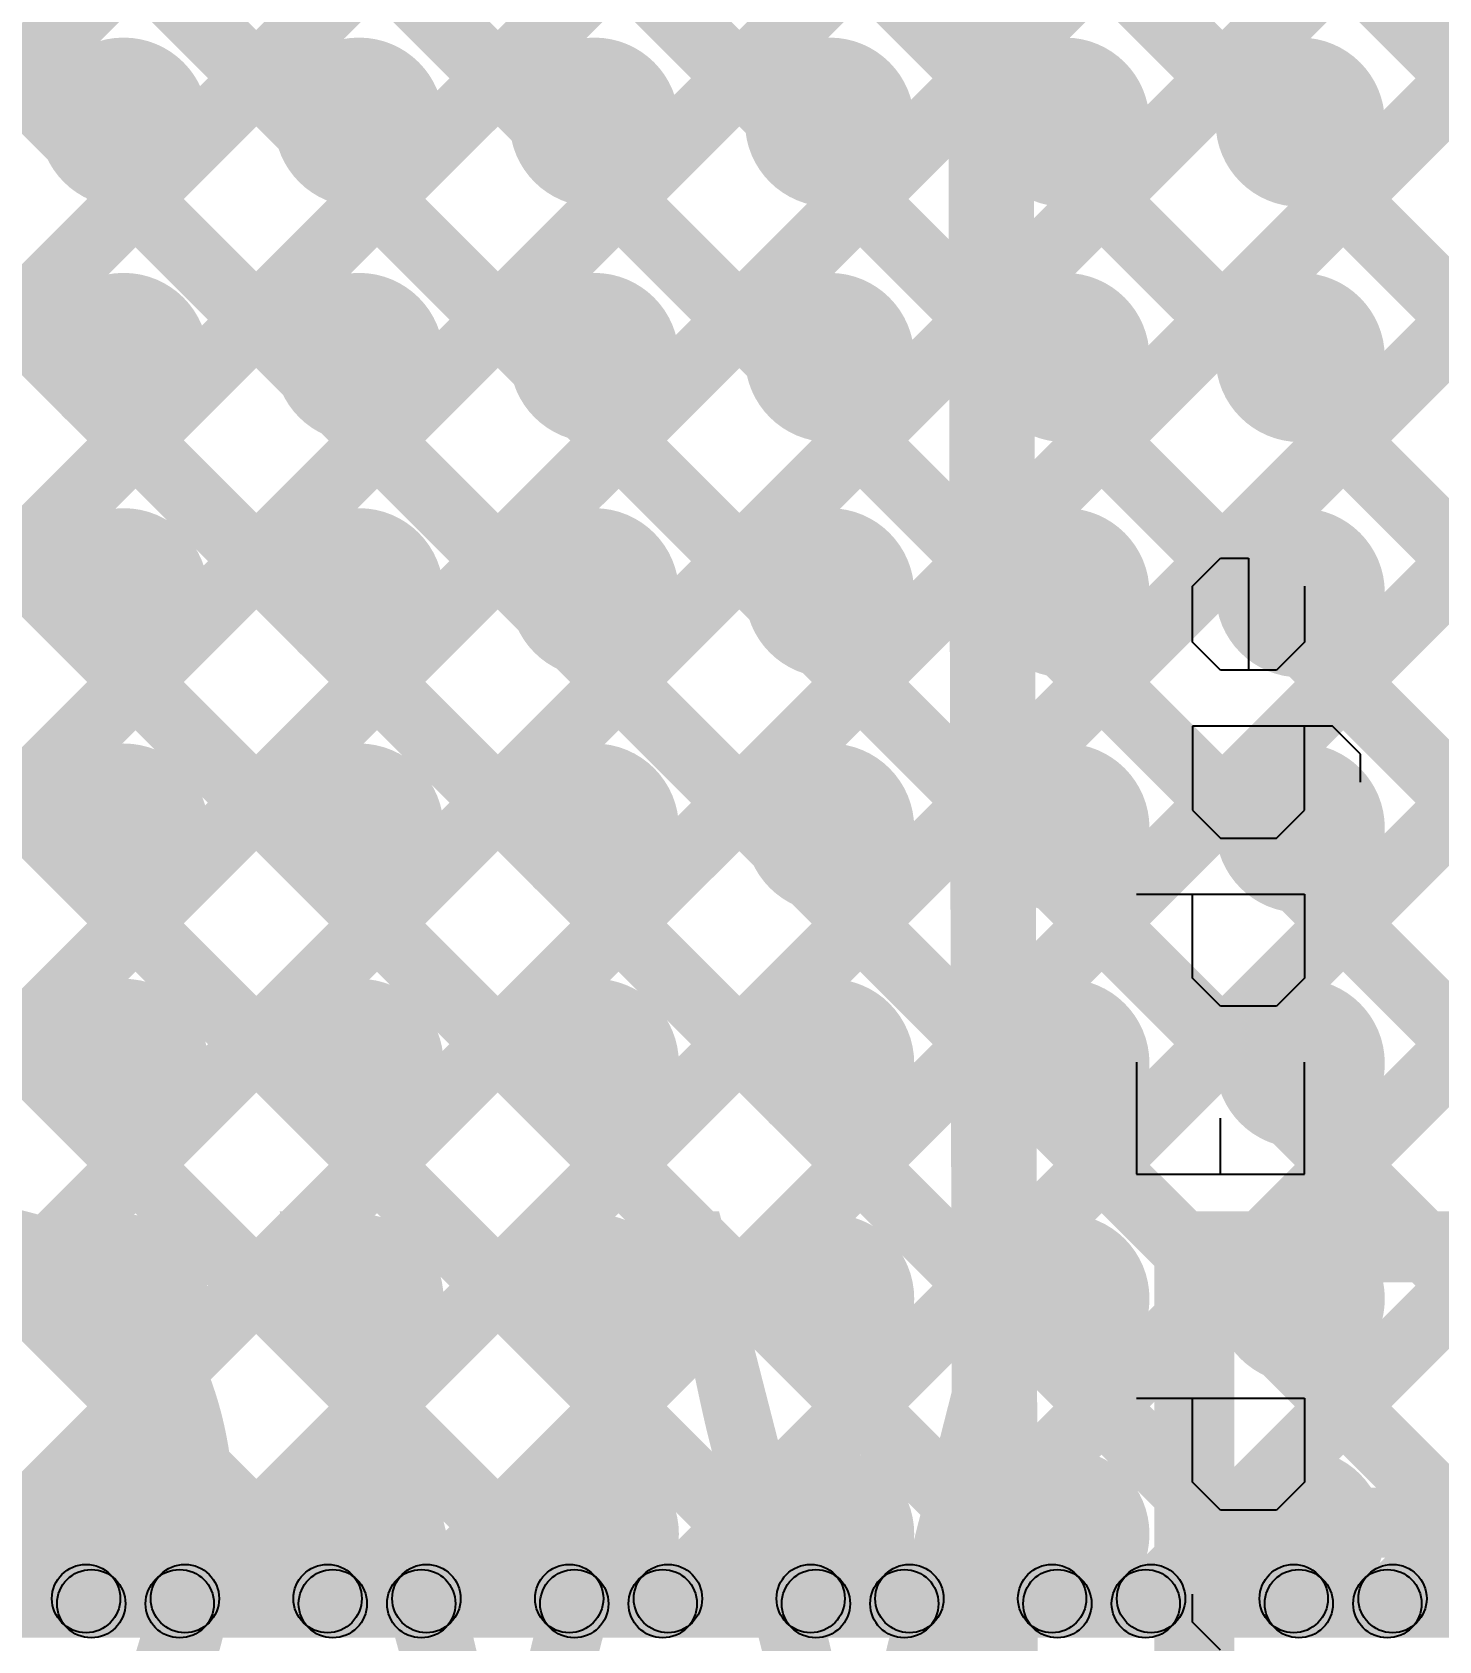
# Model space of a CAD drawing. Header units: millimetres. Extents: x -0.28 to 3.03, y -0.05 to 3.12.
# Drawn here: x 1.085 to 1.2497, y 0.0459 to 0.2344 of the extents above; entities that cross this region are included whole.
import ezdxf

# ---------------------------------------------------------------- set-up
doc = ezdxf.new("R2010")
doc.units = ezdxf.units.MM
doc.header["$MEASUREMENT"] = 0
for name, color, linetype in [('BottomLayer', 5, 'Continuous'), ('BottomSolder', 6, 'Continuous'), ('TopLayer', 1, 'Continuous'), ('TopOverlay', 2, 'Continuous'), ('TopSolder', 216, 'Continuous'), ('ViaHoleLayer', 16, 'Continuous')]:
    doc.layers.add(name, color=color, linetype=linetype)

# ---------------------------------------------------------------- blocks, each defined once
blk = doc.blocks.new('DC_005_5A_2_0_6')
at = {"layer": 'TopOverlay'}
blk.add_hatch(color=2, dxfattribs=at).paths.add_polyline_path([(0.26739, 0.1875), (0.26742, 0.1775), (-0.3123, 0.176), (-0.31233, 0.186)])
for p, q in [((-0.19417, 0.16468), (-0.19417, 0.145)), ((-0.15481, 0.16468), (-0.16793, 0.16468)), ((-0.16793, 0.16468), (-0.16793, 0.145)), ((-0.13513, 0.16468), (-0.13513, 0.145)), ((-0.22368, 0.15484), (-0.2204, 0.15812)), ((-0.2204, 0.15812), (-0.21712, 0.15812)), ((-0.20729, 0.15484), (-0.20401, 0.15812)), ((-0.20401, 0.15812), (-0.19417, 0.15812)), ((-0.14825, 0.15484), (-0.14497, 0.15812)), ((-0.14497, 0.15812), (-0.13513, 0.15812)), ((-0.12529, 0.15812), (-0.12857, 0.15484)), ((-0.11545, 0.15812), (-0.12529, 0.15812)), ((-0.11545, 0.14172), (-0.11545, 0.15812)), ((-0.10889, 0.15484), (-0.10561, 0.15812)), ((-0.10561, 0.15812), (-0.09905, 0.15812)), ((-0.09905, 0.15812), (-0.09577, 0.15484)), ((-0.20729, 0.14828), (-0.20729, 0.15484)), ((-0.16793, 0.15484), (-0.16137, 0.15484)), ((-0.14825, 0.14828), (-0.14825, 0.15484)), ((-0.12857, 0.15484), (-0.12857, 0.14828)), ((-0.10889, 0.14828), (-0.10889, 0.15484)), ((-0.09577, 0.15484), (-0.09577, 0.15156)), ((-0.09577, 0.15156), (-0.10889, 0.15156)), ((-0.20401, 0.145), (-0.20729, 0.14828)), ((-0.14497, 0.145), (-0.14825, 0.14828)), ((-0.12857, 0.14828), (-0.12529, 0.145)), ((-0.10561, 0.145), (-0.10889, 0.14828)), ((-0.19417, 0.145), (-0.20401, 0.145)), ((-0.16793, 0.145), (-0.15481, 0.145)), ((-0.13513, 0.145), (-0.14497, 0.145)), ((-0.12529, 0.145), (-0.11545, 0.145)), ((-0.09905, 0.145), (-0.10561, 0.145)), ((-0.11873, 0.13844), (-0.11545, 0.14172)), ((-0.12201, 0.13844), (-0.11873, 0.13844))]:
    blk.add_line(p, q, dxfattribs=at)

msp = doc.modelspace()

# ---------------------------------------------------------------- hatches: boundary and pattern name
at = {"layer": 'BottomLayer'}
for points in [[(1.16229, 0.04808), (1.15663, 0.05373), (1.97117, 0.86828), (1.97683, 0.86262)], [(1.134, 0.04808), (1.12835, 0.05373), (1.92202, 0.84741), (1.92768, 0.84175)], [(1.10572, 0.04808), (1.10006, 0.05373), (1.78682, 0.74049), (1.79248, 0.73483)], [(1.19057, 0.04808), (1.18491, 0.05373), (1.85326, 0.72208), (1.85892, 0.71642)], [(1.21885, 0.04808), (1.2132, 0.05373), (1.85326, 0.69379), (1.85892, 0.68814)], [(1.24714, 0.04808), (1.24148, 0.05373), (1.85326, 0.66551), (1.85892, 0.65985)], [(0.56789, 0.56867), (0.57355, 0.57433), (1.09415, 0.05373), (1.08849, 0.04808)], [(0.59618, 0.56867), (0.60184, 0.57433), (1.12243, 0.05373), (1.11677, 0.04808)], [(0.62446, 0.56867), (0.63012, 0.57433), (1.15071, 0.05373), (1.14506, 0.04808)], [(0.65275, 0.56867), (0.6584, 0.57433), (1.179, 0.05373), (1.17334, 0.04808)], [(0.68103, 0.56867), (0.68669, 0.57433), (1.20728, 0.05373), (1.20163, 0.04808)], [(0.70932, 0.56867), (0.71497, 0.57433), (1.23557, 0.05373), (1.22991, 0.04808)], [(0.96067, 0.45874), (0.96632, 0.4644), (1.37699, 0.05373), (1.37133, 0.04808)], [(0.90773, 0.04808), (0.90207, 0.05373), (1.30917, 0.46083), (1.31482, 0.45517)], [(0.93601, 0.04808), (0.93036, 0.05373), (1.33745, 0.46083), (1.34311, 0.45517)], [(0.9643, 0.04808), (0.95864, 0.05373), (1.36573, 0.46083), (1.37139, 0.45517)], [(0.99258, 0.04808), (0.98692, 0.05373), (1.39402, 0.46083), (1.39968, 0.45517)], [(1.02086, 0.04808), (1.01521, 0.05373), (1.4223, 0.46083), (1.42796, 0.45517)], [(1.04915, 0.04808), (1.04349, 0.05373), (1.45059, 0.46083), (1.45624, 0.45517)], [(1.07743, 0.04808), (1.07178, 0.05373), (1.47887, 0.46083), (1.48453, 0.45517)], [(1.04139, 0.43458), (1.04705, 0.44024), (1.43356, 0.05373), (1.4279, 0.04808)], [(0.96067, 0.43046), (0.96632, 0.43611), (1.3487, 0.05373), (1.34305, 0.04808)], [(1.01998, 0.42771), (1.02564, 0.43337), (1.40527, 0.05373), (1.39962, 0.04808)], [(0.8786, 0.42768), (0.88425, 0.43333), (1.26385, 0.05373), (1.2582, 0.04808)], [(0.90688, 0.42768), (0.91254, 0.43333), (1.29214, 0.05373), (1.28648, 0.04808)], [(0.93516, 0.42768), (0.94082, 0.43333), (1.32042, 0.05373), (1.31476, 0.04808)], [(0.76422, 0.0469), (0.76422, 0.0549), (2.51043, 0.0549), (2.51043, 0.0469)]]:
    msp.add_hatch(color=5, dxfattribs=at).paths.add_polyline_path(points)
h = msp.add_hatch(color=5, dxfattribs=at)
edge = h.paths.add_edge_path()
edge.add_arc((1.09571, 0.22382), 0.00886, 0, 360)
h = msp.add_hatch(color=5, dxfattribs=at)
edge = h.paths.add_edge_path()
edge.add_arc((1.12327, 0.22382), 0.00886, 0, 360)
h = msp.add_hatch(color=5, dxfattribs=at)
edge = h.paths.add_edge_path()
edge.add_arc((1.15083, 0.22382), 0.00886, 0, 360)
h = msp.add_hatch(color=5, dxfattribs=at)
edge = h.paths.add_edge_path()
edge.add_arc((1.17839, 0.22382), 0.00886, 0, 360)
h = msp.add_hatch(color=5, dxfattribs=at)
edge = h.paths.add_edge_path()
edge.add_arc((1.20594, 0.22382), 0.00886, 0, 360)
h = msp.add_hatch(color=5, dxfattribs=at)
edge = h.paths.add_edge_path()
edge.add_arc((1.2335, 0.22382), 0.00886, 0, 360)
h = msp.add_hatch(color=5, dxfattribs=at)
edge = h.paths.add_edge_path()
edge.add_arc((1.09571, 0.19626), 0.00886, 0, 360)
h = msp.add_hatch(color=5, dxfattribs=at)
edge = h.paths.add_edge_path()
edge.add_arc((1.12327, 0.19626), 0.00886, 0, 360)
h = msp.add_hatch(color=5, dxfattribs=at)
edge = h.paths.add_edge_path()
edge.add_arc((1.15083, 0.19626), 0.00886, 0, 360)
h = msp.add_hatch(color=5, dxfattribs=at)
edge = h.paths.add_edge_path()
edge.add_arc((1.17839, 0.19626), 0.00886, 0, 360)
h = msp.add_hatch(color=5, dxfattribs=at)
edge = h.paths.add_edge_path()
edge.add_arc((1.20594, 0.19626), 0.00886, 0, 360)
h = msp.add_hatch(color=5, dxfattribs=at)
edge = h.paths.add_edge_path()
edge.add_arc((1.2335, 0.19626), 0.00886, 0, 360)
h = msp.add_hatch(color=5, dxfattribs=at)
edge = h.paths.add_edge_path()
edge.add_arc((1.09571, 0.1687), 0.00886, 0, 360)
h = msp.add_hatch(color=5, dxfattribs=at)
edge = h.paths.add_edge_path()
edge.add_arc((1.12327, 0.1687), 0.00886, 0, 360)
h = msp.add_hatch(color=5, dxfattribs=at)
edge = h.paths.add_edge_path()
edge.add_arc((1.15083, 0.1687), 0.00886, 0, 360)
h = msp.add_hatch(color=5, dxfattribs=at)
edge = h.paths.add_edge_path()
edge.add_arc((1.17839, 0.1687), 0.00886, 0, 360)
h = msp.add_hatch(color=5, dxfattribs=at)
edge = h.paths.add_edge_path()
edge.add_arc((1.20594, 0.1687), 0.00886, 0, 360)
h = msp.add_hatch(color=5, dxfattribs=at)
edge = h.paths.add_edge_path()
edge.add_arc((1.2335, 0.1687), 0.00886, 0, 360)
h = msp.add_hatch(color=5, dxfattribs=at)
edge = h.paths.add_edge_path()
edge.add_arc((1.09571, 0.14114), 0.00886, 0, 360)
h = msp.add_hatch(color=5, dxfattribs=at)
edge = h.paths.add_edge_path()
edge.add_arc((1.12327, 0.14114), 0.00886, 0, 360)
h = msp.add_hatch(color=5, dxfattribs=at)
edge = h.paths.add_edge_path()
edge.add_arc((1.15083, 0.14114), 0.00886, 0, 360)
h = msp.add_hatch(color=5, dxfattribs=at)
edge = h.paths.add_edge_path()
edge.add_arc((1.17839, 0.14114), 0.00886, 0, 360)
h = msp.add_hatch(color=5, dxfattribs=at)
edge = h.paths.add_edge_path()
edge.add_arc((1.20594, 0.14114), 0.00886, 0, 360)
h = msp.add_hatch(color=5, dxfattribs=at)
edge = h.paths.add_edge_path()
edge.add_arc((1.2335, 0.14114), 0.00886, 0, 360)
h = msp.add_hatch(color=5, dxfattribs=at)
edge = h.paths.add_edge_path()
edge.add_arc((1.09571, 0.11358), 0.00886, 0, 360)
h = msp.add_hatch(color=5, dxfattribs=at)
edge = h.paths.add_edge_path()
edge.add_arc((1.12327, 0.11358), 0.00886, 0, 360)
h = msp.add_hatch(color=5, dxfattribs=at)
edge = h.paths.add_edge_path()
edge.add_arc((1.15083, 0.11358), 0.00886, 0, 360)
h = msp.add_hatch(color=5, dxfattribs=at)
edge = h.paths.add_edge_path()
edge.add_arc((1.17839, 0.11358), 0.00886, 0, 360)
h = msp.add_hatch(color=5, dxfattribs=at)
edge = h.paths.add_edge_path()
edge.add_arc((1.20594, 0.11358), 0.00886, 0, 360)
h = msp.add_hatch(color=5, dxfattribs=at)
edge = h.paths.add_edge_path()
edge.add_arc((1.2335, 0.11358), 0.00886, 0, 360)
h = msp.add_hatch(color=5, dxfattribs=at)
edge = h.paths.add_edge_path()
edge.add_arc((1.09571, 0.08602), 0.00886, 0, 360)
h = msp.add_hatch(color=5, dxfattribs=at)
edge = h.paths.add_edge_path()
edge.add_arc((1.12327, 0.08602), 0.00886, 0, 360)
h = msp.add_hatch(color=5, dxfattribs=at)
edge = h.paths.add_edge_path()
edge.add_arc((1.15083, 0.08602), 0.00886, 0, 360)
h = msp.add_hatch(color=5, dxfattribs=at)
edge = h.paths.add_edge_path()
edge.add_arc((1.17839, 0.08602), 0.00886, 0, 360)
h = msp.add_hatch(color=5, dxfattribs=at)
edge = h.paths.add_edge_path()
edge.add_arc((1.20594, 0.08602), 0.00886, 0, 360)
h = msp.add_hatch(color=5, dxfattribs=at)
edge = h.paths.add_edge_path()
edge.add_arc((1.2335, 0.08602), 0.00886, 0, 360)
h = msp.add_hatch(color=5, dxfattribs=at)
edge = h.paths.add_edge_path()
edge.add_arc((1.09571, 0.05846), 0.00886, 0, 360)
h = msp.add_hatch(color=5, dxfattribs=at)
edge = h.paths.add_edge_path()
edge.add_arc((1.12327, 0.05846), 0.00886, 0, 360)
h = msp.add_hatch(color=5, dxfattribs=at)
edge = h.paths.add_edge_path()
edge.add_arc((1.15083, 0.05846), 0.00886, 0, 360)
h = msp.add_hatch(color=5, dxfattribs=at)
edge = h.paths.add_edge_path()
edge.add_arc((1.17839, 0.05846), 0.00886, 0, 360)
h = msp.add_hatch(color=5, dxfattribs=at)
edge = h.paths.add_edge_path()
edge.add_arc((1.20594, 0.05846), 0.00886, 0, 360)
h = msp.add_hatch(color=5, dxfattribs=at)
edge = h.paths.add_edge_path()
edge.add_arc((1.2335, 0.05846), 0.00886, 0, 360)
h = msp.add_hatch(color=5, dxfattribs=at)
edge = h.paths.add_edge_path()
edge.add_arc((1.09132, 0.0509), 0.004, 0, 360)
h = msp.add_hatch(color=5, dxfattribs=at)
edge = h.paths.add_edge_path()
edge.add_arc((1.10289, 0.0509), 0.004, 0, 360)
h = msp.add_hatch(color=5, dxfattribs=at)
edge = h.paths.add_edge_path()
edge.add_arc((1.1196, 0.0509), 0.004, 0, 360)
h = msp.add_hatch(color=5, dxfattribs=at)
edge = h.paths.add_edge_path()
edge.add_arc((1.13117, 0.0509), 0.004, 0, 360)
h = msp.add_hatch(color=5, dxfattribs=at)
edge = h.paths.add_edge_path()
edge.add_arc((1.14789, 0.0509), 0.004, 0, 360)
h = msp.add_hatch(color=5, dxfattribs=at)
edge = h.paths.add_edge_path()
edge.add_arc((1.15946, 0.0509), 0.004, 0, 360)
h = msp.add_hatch(color=5, dxfattribs=at)
edge = h.paths.add_edge_path()
edge.add_arc((1.17617, 0.0509), 0.004, 0, 360)
h = msp.add_hatch(color=5, dxfattribs=at)
edge = h.paths.add_edge_path()
edge.add_arc((1.18774, 0.0509), 0.004, 0, 360)
h = msp.add_hatch(color=5, dxfattribs=at)
edge = h.paths.add_edge_path()
edge.add_arc((1.20445, 0.0509), 0.004, 0, 360)
h = msp.add_hatch(color=5, dxfattribs=at)
edge = h.paths.add_edge_path()
edge.add_arc((1.21603, 0.0509), 0.004, 0, 360)
h = msp.add_hatch(color=5, dxfattribs=at)
edge = h.paths.add_edge_path()
edge.add_arc((1.23274, 0.0509), 0.004, 0, 360)
h = msp.add_hatch(color=5, dxfattribs=at)
edge = h.paths.add_edge_path()
edge.add_arc((1.24431, 0.0509), 0.004, 0, 360)
at = {"layer": 'BottomSolder'}
h = msp.add_hatch(color=6, dxfattribs=at)
edge = h.paths.add_edge_path()
edge.add_arc((1.09571, 0.22382), 0.00991, 0, 360)
h = msp.add_hatch(color=6, dxfattribs=at)
edge = h.paths.add_edge_path()
edge.add_arc((1.12327, 0.22382), 0.00991, 0, 360)
h = msp.add_hatch(color=6, dxfattribs=at)
edge = h.paths.add_edge_path()
edge.add_arc((1.15083, 0.22382), 0.00991, 0, 360)
h = msp.add_hatch(color=6, dxfattribs=at)
edge = h.paths.add_edge_path()
edge.add_arc((1.17839, 0.22382), 0.00991, 0, 360)
h = msp.add_hatch(color=6, dxfattribs=at)
edge = h.paths.add_edge_path()
edge.add_arc((1.20594, 0.22382), 0.00991, 0, 360)
h = msp.add_hatch(color=6, dxfattribs=at)
edge = h.paths.add_edge_path()
edge.add_arc((1.2335, 0.22382), 0.00991, 0, 360)
h = msp.add_hatch(color=6, dxfattribs=at)
edge = h.paths.add_edge_path()
edge.add_arc((1.09571, 0.19626), 0.00991, 0, 360)
h = msp.add_hatch(color=6, dxfattribs=at)
edge = h.paths.add_edge_path()
edge.add_arc((1.12327, 0.19626), 0.00991, 0, 360)
h = msp.add_hatch(color=6, dxfattribs=at)
edge = h.paths.add_edge_path()
edge.add_arc((1.15083, 0.19626), 0.00991, 0, 360)
h = msp.add_hatch(color=6, dxfattribs=at)
edge = h.paths.add_edge_path()
edge.add_arc((1.17839, 0.19626), 0.00991, 0, 360)
h = msp.add_hatch(color=6, dxfattribs=at)
edge = h.paths.add_edge_path()
edge.add_arc((1.20594, 0.19626), 0.00991, 0, 360)
h = msp.add_hatch(color=6, dxfattribs=at)
edge = h.paths.add_edge_path()
edge.add_arc((1.2335, 0.19626), 0.00991, 0, 360)
h = msp.add_hatch(color=6, dxfattribs=at)
edge = h.paths.add_edge_path()
edge.add_arc((1.09571, 0.1687), 0.00991, 0, 360)
h = msp.add_hatch(color=6, dxfattribs=at)
edge = h.paths.add_edge_path()
edge.add_arc((1.12327, 0.1687), 0.00991, 0, 360)
h = msp.add_hatch(color=6, dxfattribs=at)
edge = h.paths.add_edge_path()
edge.add_arc((1.15083, 0.1687), 0.00991, 0, 360)
h = msp.add_hatch(color=6, dxfattribs=at)
edge = h.paths.add_edge_path()
edge.add_arc((1.17839, 0.1687), 0.00991, 0, 360)
h = msp.add_hatch(color=6, dxfattribs=at)
edge = h.paths.add_edge_path()
edge.add_arc((1.20594, 0.1687), 0.00991, 0, 360)
h = msp.add_hatch(color=6, dxfattribs=at)
edge = h.paths.add_edge_path()
edge.add_arc((1.2335, 0.1687), 0.00991, 0, 360)
h = msp.add_hatch(color=6, dxfattribs=at)
edge = h.paths.add_edge_path()
edge.add_arc((1.09571, 0.14114), 0.00991, 0, 360)
h = msp.add_hatch(color=6, dxfattribs=at)
edge = h.paths.add_edge_path()
edge.add_arc((1.12327, 0.14114), 0.00991, 0, 360)
h = msp.add_hatch(color=6, dxfattribs=at)
edge = h.paths.add_edge_path()
edge.add_arc((1.15083, 0.14114), 0.00991, 0, 360)
h = msp.add_hatch(color=6, dxfattribs=at)
edge = h.paths.add_edge_path()
edge.add_arc((1.17839, 0.14114), 0.00991, 0, 360)
h = msp.add_hatch(color=6, dxfattribs=at)
edge = h.paths.add_edge_path()
edge.add_arc((1.20594, 0.14114), 0.00991, 0, 360)
h = msp.add_hatch(color=6, dxfattribs=at)
edge = h.paths.add_edge_path()
edge.add_arc((1.2335, 0.14114), 0.00991, 0, 360)
h = msp.add_hatch(color=6, dxfattribs=at)
edge = h.paths.add_edge_path()
edge.add_arc((1.09571, 0.11358), 0.00991, 0, 360)
h = msp.add_hatch(color=6, dxfattribs=at)
edge = h.paths.add_edge_path()
edge.add_arc((1.12327, 0.11358), 0.00991, 0, 360)
h = msp.add_hatch(color=6, dxfattribs=at)
edge = h.paths.add_edge_path()
edge.add_arc((1.15083, 0.11358), 0.00991, 0, 360)
h = msp.add_hatch(color=6, dxfattribs=at)
edge = h.paths.add_edge_path()
edge.add_arc((1.17839, 0.11358), 0.00991, 0, 360)
h = msp.add_hatch(color=6, dxfattribs=at)
edge = h.paths.add_edge_path()
edge.add_arc((1.20594, 0.11358), 0.00991, 0, 360)
h = msp.add_hatch(color=6, dxfattribs=at)
edge = h.paths.add_edge_path()
edge.add_arc((1.2335, 0.11358), 0.00991, 0, 360)
h = msp.add_hatch(color=6, dxfattribs=at)
edge = h.paths.add_edge_path()
edge.add_arc((1.09571, 0.08602), 0.00991, 0, 360)
h = msp.add_hatch(color=6, dxfattribs=at)
edge = h.paths.add_edge_path()
edge.add_arc((1.12327, 0.08602), 0.00991, 0, 360)
h = msp.add_hatch(color=6, dxfattribs=at)
edge = h.paths.add_edge_path()
edge.add_arc((1.15083, 0.08602), 0.00991, 0, 360)
h = msp.add_hatch(color=6, dxfattribs=at)
edge = h.paths.add_edge_path()
edge.add_arc((1.17839, 0.08602), 0.00991, 0, 360)
h = msp.add_hatch(color=6, dxfattribs=at)
edge = h.paths.add_edge_path()
edge.add_arc((1.20594, 0.08602), 0.00991, 0, 360)
h = msp.add_hatch(color=6, dxfattribs=at)
edge = h.paths.add_edge_path()
edge.add_arc((1.2335, 0.08602), 0.00991, 0, 360)
h = msp.add_hatch(color=6, dxfattribs=at)
edge = h.paths.add_edge_path()
edge.add_arc((1.09571, 0.05846), 0.00991, 0, 360)
h = msp.add_hatch(color=6, dxfattribs=at)
edge = h.paths.add_edge_path()
edge.add_arc((1.12327, 0.05846), 0.00991, 0, 360)
h = msp.add_hatch(color=6, dxfattribs=at)
edge = h.paths.add_edge_path()
edge.add_arc((1.15083, 0.05846), 0.00991, 0, 360)
h = msp.add_hatch(color=6, dxfattribs=at)
edge = h.paths.add_edge_path()
edge.add_arc((1.17839, 0.05846), 0.00991, 0, 360)
h = msp.add_hatch(color=6, dxfattribs=at)
edge = h.paths.add_edge_path()
edge.add_arc((1.20594, 0.05846), 0.00991, 0, 360)
h = msp.add_hatch(color=6, dxfattribs=at)
edge = h.paths.add_edge_path()
edge.add_arc((1.2335, 0.05846), 0.00991, 0, 360)
at = {"layer": 'TopLayer'}
for points in [[(0.54117, 0.73682), (0.54683, 0.74247), (1.23617, 0.05313), (1.23052, 0.04747)], [(1.24653, 0.04747), (1.24088, 0.05313), (1.92408, 0.73633), (1.92973, 0.73067)], [(0.54117, 0.70853), (0.54683, 0.71419), (1.20789, 0.05313), (1.20223, 0.04747)], [(1.04854, 0.04747), (1.04289, 0.05313), (1.58559, 0.59583), (1.59124, 0.59017)], [(1.07683, 0.04747), (1.07117, 0.05313), (1.61387, 0.59583), (1.61953, 0.59017)], [(1.10511, 0.04747), (1.09946, 0.05313), (1.64216, 0.59583), (1.64781, 0.59017)], [(1.1334, 0.04747), (1.12774, 0.05313), (1.67044, 0.59583), (1.6761, 0.59017)], [(1.16168, 0.04747), (1.15602, 0.05313), (1.69872, 0.59583), (1.70438, 0.59017)], [(1.18996, 0.04747), (1.18431, 0.05313), (1.72701, 0.59583), (1.73267, 0.59017)], [(1.21825, 0.04747), (1.21259, 0.05313), (1.75529, 0.59583), (1.76095, 0.59017)], [(0.73564, 0.48577), (0.7413, 0.49143), (1.1796, 0.05313), (1.17395, 0.04747)], [(0.96067, 0.45874), (0.96632, 0.4644), (1.37759, 0.05313), (1.37194, 0.04747)], [(0.73564, 0.45749), (0.7413, 0.46315), (1.15132, 0.05313), (1.14566, 0.04747)], [(0.90712, 0.04747), (0.90147, 0.05313), (1.31146, 0.46313), (1.31712, 0.45747)], [(0.93541, 0.04747), (0.92975, 0.05313), (1.33974, 0.46312), (1.34539, 0.45746)], [(0.96369, 0.04747), (0.95803, 0.05313), (1.36802, 0.46312), (1.37368, 0.45746)], [(0.99197, 0.04747), (0.98632, 0.05313), (1.39631, 0.46312), (1.40196, 0.45746)], [(1.02026, 0.04747), (1.0146, 0.05313), (1.42459, 0.46312), (1.43025, 0.45746)], [(1.04139, 0.43458), (1.04705, 0.44024), (1.43416, 0.05313), (1.42851, 0.04747)], [(0.96067, 0.43046), (0.96632, 0.43611), (1.34931, 0.05313), (1.34365, 0.04747)], [(0.73564, 0.42921), (0.7413, 0.43486), (1.12304, 0.05313), (1.11738, 0.04747)], [(1.01998, 0.42771), (1.02564, 0.43337), (1.40588, 0.05313), (1.40022, 0.04747)], [(0.8786, 0.42768), (0.88425, 0.43333), (1.26446, 0.05313), (1.2588, 0.04747)], [(0.90688, 0.42768), (0.91254, 0.43333), (1.29274, 0.05313), (1.28709, 0.04747)], [(0.93516, 0.42768), (0.94082, 0.43333), (1.32103, 0.05313), (1.31537, 0.04747)], [(0.73564, 0.40092), (0.7413, 0.40658), (1.09475, 0.05313), (1.08909, 0.04747)], [(0.73847, 0.0463), (0.73847, 0.0543), (2.70902, 0.0543), (2.70902, 0.0463)]]:
    msp.add_hatch(color=1, dxfattribs=at).paths.add_polyline_path(points)
h = msp.add_hatch(color=1, dxfattribs=at)
edge = h.paths.add_edge_path()
edge.add_arc((1.09571, 0.22382), 0.00886, 0, 360)
h = msp.add_hatch(color=1, dxfattribs=at)
edge = h.paths.add_edge_path()
edge.add_arc((1.12327, 0.22382), 0.00886, 0, 360)
h = msp.add_hatch(color=1, dxfattribs=at)
edge = h.paths.add_edge_path()
edge.add_arc((1.15083, 0.22382), 0.00886, 0, 360)
h = msp.add_hatch(color=1, dxfattribs=at)
edge = h.paths.add_edge_path()
edge.add_arc((1.17839, 0.22382), 0.00886, 0, 360)
h = msp.add_hatch(color=1, dxfattribs=at)
edge = h.paths.add_edge_path()
edge.add_arc((1.20594, 0.22382), 0.00886, 0, 360)
h = msp.add_hatch(color=1, dxfattribs=at)
edge = h.paths.add_edge_path()
edge.add_arc((1.2335, 0.22382), 0.00886, 0, 360)
h = msp.add_hatch(color=1, dxfattribs=at)
edge = h.paths.add_edge_path()
edge.add_arc((1.09571, 0.19626), 0.00886, 0, 360)
h = msp.add_hatch(color=1, dxfattribs=at)
edge = h.paths.add_edge_path()
edge.add_arc((1.12327, 0.19626), 0.00886, 0, 360)
h = msp.add_hatch(color=1, dxfattribs=at)
edge = h.paths.add_edge_path()
edge.add_arc((1.15083, 0.19626), 0.00886, 0, 360)
h = msp.add_hatch(color=1, dxfattribs=at)
edge = h.paths.add_edge_path()
edge.add_arc((1.17839, 0.19626), 0.00886, 0, 360)
h = msp.add_hatch(color=1, dxfattribs=at)
edge = h.paths.add_edge_path()
edge.add_arc((1.20594, 0.19626), 0.00886, 0, 360)
h = msp.add_hatch(color=1, dxfattribs=at)
edge = h.paths.add_edge_path()
edge.add_arc((1.2335, 0.19626), 0.00886, 0, 360)
h = msp.add_hatch(color=1, dxfattribs=at)
edge = h.paths.add_edge_path()
edge.add_arc((1.09571, 0.1687), 0.00886, 0, 360)
h = msp.add_hatch(color=1, dxfattribs=at)
edge = h.paths.add_edge_path()
edge.add_arc((1.12327, 0.1687), 0.00886, 0, 360)
h = msp.add_hatch(color=1, dxfattribs=at)
edge = h.paths.add_edge_path()
edge.add_arc((1.15083, 0.1687), 0.00886, 0, 360)
h = msp.add_hatch(color=1, dxfattribs=at)
edge = h.paths.add_edge_path()
edge.add_arc((1.17839, 0.1687), 0.00886, 0, 360)
h = msp.add_hatch(color=1, dxfattribs=at)
edge = h.paths.add_edge_path()
edge.add_arc((1.20594, 0.1687), 0.00886, 0, 360)
h = msp.add_hatch(color=1, dxfattribs=at)
edge = h.paths.add_edge_path()
edge.add_arc((1.2335, 0.1687), 0.00886, 0, 360)
h = msp.add_hatch(color=1, dxfattribs=at)
edge = h.paths.add_edge_path()
edge.add_arc((1.09571, 0.14114), 0.00886, 0, 360)
h = msp.add_hatch(color=1, dxfattribs=at)
edge = h.paths.add_edge_path()
edge.add_arc((1.12327, 0.14114), 0.00886, 0, 360)
h = msp.add_hatch(color=1, dxfattribs=at)
edge = h.paths.add_edge_path()
edge.add_arc((1.15083, 0.14114), 0.00886, 0, 360)
h = msp.add_hatch(color=1, dxfattribs=at)
edge = h.paths.add_edge_path()
edge.add_arc((1.17839, 0.14114), 0.00886, 0, 360)
h = msp.add_hatch(color=1, dxfattribs=at)
edge = h.paths.add_edge_path()
edge.add_arc((1.20594, 0.14114), 0.00886, 0, 360)
h = msp.add_hatch(color=1, dxfattribs=at)
edge = h.paths.add_edge_path()
edge.add_arc((1.2335, 0.14114), 0.00886, 0, 360)
h = msp.add_hatch(color=1, dxfattribs=at)
edge = h.paths.add_edge_path()
edge.add_arc((1.09571, 0.11358), 0.00886, 0, 360)
h = msp.add_hatch(color=1, dxfattribs=at)
edge = h.paths.add_edge_path()
edge.add_arc((1.12327, 0.11358), 0.00886, 0, 360)
h = msp.add_hatch(color=1, dxfattribs=at)
edge = h.paths.add_edge_path()
edge.add_arc((1.15083, 0.11358), 0.00886, 0, 360)
h = msp.add_hatch(color=1, dxfattribs=at)
edge = h.paths.add_edge_path()
edge.add_arc((1.17839, 0.11358), 0.00886, 0, 360)
h = msp.add_hatch(color=1, dxfattribs=at)
edge = h.paths.add_edge_path()
edge.add_arc((1.20594, 0.11358), 0.00886, 0, 360)
h = msp.add_hatch(color=1, dxfattribs=at)
edge = h.paths.add_edge_path()
edge.add_arc((1.2335, 0.11358), 0.00886, 0, 360)
h = msp.add_hatch(color=1, dxfattribs=at)
edge = h.paths.add_edge_path()
edge.add_arc((1.09571, 0.08602), 0.00886, 0, 360)
h = msp.add_hatch(color=1, dxfattribs=at)
edge = h.paths.add_edge_path()
edge.add_arc((1.12327, 0.08602), 0.00886, 0, 360)
h = msp.add_hatch(color=1, dxfattribs=at)
edge = h.paths.add_edge_path()
edge.add_arc((1.15083, 0.08602), 0.00886, 0, 360)
h = msp.add_hatch(color=1, dxfattribs=at)
edge = h.paths.add_edge_path()
edge.add_arc((1.17839, 0.08602), 0.00886, 0, 360)
h = msp.add_hatch(color=1, dxfattribs=at)
edge = h.paths.add_edge_path()
edge.add_arc((1.20594, 0.08602), 0.00886, 0, 360)
h = msp.add_hatch(color=1, dxfattribs=at)
edge = h.paths.add_edge_path()
edge.add_arc((1.2335, 0.08602), 0.00886, 0, 360)
h = msp.add_hatch(color=1, dxfattribs=at)
edge = h.paths.add_edge_path()
edge.add_arc((1.09571, 0.05846), 0.00886, 0, 360)
h = msp.add_hatch(color=1, dxfattribs=at)
edge = h.paths.add_edge_path()
edge.add_arc((1.12327, 0.05846), 0.00886, 0, 360)
h = msp.add_hatch(color=1, dxfattribs=at)
edge = h.paths.add_edge_path()
edge.add_arc((1.15083, 0.05846), 0.00886, 0, 360)
h = msp.add_hatch(color=1, dxfattribs=at)
edge = h.paths.add_edge_path()
edge.add_arc((1.17839, 0.05846), 0.00886, 0, 360)
h = msp.add_hatch(color=1, dxfattribs=at)
edge = h.paths.add_edge_path()
edge.add_arc((1.20594, 0.05846), 0.00886, 0, 360)
h = msp.add_hatch(color=1, dxfattribs=at)
edge = h.paths.add_edge_path()
edge.add_arc((1.2335, 0.05846), 0.00886, 0, 360)
h = msp.add_hatch(color=1, dxfattribs=at)
edge = h.paths.add_edge_path()
edge.add_arc((1.09192, 0.0503), 0.004, 0, 360)
h = msp.add_hatch(color=1, dxfattribs=at)
edge = h.paths.add_edge_path()
edge.add_arc((1.10228, 0.0503), 0.004, 0, 360)
h = msp.add_hatch(color=1, dxfattribs=at)
edge = h.paths.add_edge_path()
edge.add_arc((1.12021, 0.0503), 0.004, 0, 360)
h = msp.add_hatch(color=1, dxfattribs=at)
edge = h.paths.add_edge_path()
edge.add_arc((1.13057, 0.0503), 0.004, 0, 360)
h = msp.add_hatch(color=1, dxfattribs=at)
edge = h.paths.add_edge_path()
edge.add_arc((1.14849, 0.0503), 0.004, 0, 360)
h = msp.add_hatch(color=1, dxfattribs=at)
edge = h.paths.add_edge_path()
edge.add_arc((1.15885, 0.0503), 0.004, 0, 360)
h = msp.add_hatch(color=1, dxfattribs=at)
edge = h.paths.add_edge_path()
edge.add_arc((1.17678, 0.0503), 0.004, 0, 360)
h = msp.add_hatch(color=1, dxfattribs=at)
edge = h.paths.add_edge_path()
edge.add_arc((1.18714, 0.0503), 0.004, 0, 360)
h = msp.add_hatch(color=1, dxfattribs=at)
edge = h.paths.add_edge_path()
edge.add_arc((1.20506, 0.0503), 0.004, 0, 360)
h = msp.add_hatch(color=1, dxfattribs=at)
edge = h.paths.add_edge_path()
edge.add_arc((1.21542, 0.0503), 0.004, 0, 360)
h = msp.add_hatch(color=1, dxfattribs=at)
edge = h.paths.add_edge_path()
edge.add_arc((1.23334, 0.0503), 0.004, 0, 360)
h = msp.add_hatch(color=1, dxfattribs=at)
edge = h.paths.add_edge_path()
edge.add_arc((1.24371, 0.0503), 0.004, 0, 360)
at = {"layer": 'TopSolder'}
h = msp.add_hatch(color=216, dxfattribs=at)
edge = h.paths.add_edge_path()
edge.add_arc((1.09571, 0.22382), 0.00991, 0, 360)
h = msp.add_hatch(color=216, dxfattribs=at)
edge = h.paths.add_edge_path()
edge.add_arc((1.12327, 0.22382), 0.00991, 0, 360)
h = msp.add_hatch(color=216, dxfattribs=at)
edge = h.paths.add_edge_path()
edge.add_arc((1.15083, 0.22382), 0.00991, 0, 360)
h = msp.add_hatch(color=216, dxfattribs=at)
edge = h.paths.add_edge_path()
edge.add_arc((1.17839, 0.22382), 0.00991, 0, 360)
h = msp.add_hatch(color=216, dxfattribs=at)
edge = h.paths.add_edge_path()
edge.add_arc((1.20594, 0.22382), 0.00991, 0, 360)
h = msp.add_hatch(color=216, dxfattribs=at)
edge = h.paths.add_edge_path()
edge.add_arc((1.2335, 0.22382), 0.00991, 0, 360)
h = msp.add_hatch(color=216, dxfattribs=at)
edge = h.paths.add_edge_path()
edge.add_arc((1.09571, 0.19626), 0.00991, 0, 360)
h = msp.add_hatch(color=216, dxfattribs=at)
edge = h.paths.add_edge_path()
edge.add_arc((1.12327, 0.19626), 0.00991, 0, 360)
h = msp.add_hatch(color=216, dxfattribs=at)
edge = h.paths.add_edge_path()
edge.add_arc((1.15083, 0.19626), 0.00991, 0, 360)
h = msp.add_hatch(color=216, dxfattribs=at)
edge = h.paths.add_edge_path()
edge.add_arc((1.17839, 0.19626), 0.00991, 0, 360)
h = msp.add_hatch(color=216, dxfattribs=at)
edge = h.paths.add_edge_path()
edge.add_arc((1.20594, 0.19626), 0.00991, 0, 360)
h = msp.add_hatch(color=216, dxfattribs=at)
edge = h.paths.add_edge_path()
edge.add_arc((1.2335, 0.19626), 0.00991, 0, 360)
h = msp.add_hatch(color=216, dxfattribs=at)
edge = h.paths.add_edge_path()
edge.add_arc((1.09571, 0.1687), 0.00991, 0, 360)
h = msp.add_hatch(color=216, dxfattribs=at)
edge = h.paths.add_edge_path()
edge.add_arc((1.12327, 0.1687), 0.00991, 0, 360)
h = msp.add_hatch(color=216, dxfattribs=at)
edge = h.paths.add_edge_path()
edge.add_arc((1.15083, 0.1687), 0.00991, 0, 360)
h = msp.add_hatch(color=216, dxfattribs=at)
edge = h.paths.add_edge_path()
edge.add_arc((1.17839, 0.1687), 0.00991, 0, 360)
h = msp.add_hatch(color=216, dxfattribs=at)
edge = h.paths.add_edge_path()
edge.add_arc((1.20594, 0.1687), 0.00991, 0, 360)
h = msp.add_hatch(color=216, dxfattribs=at)
edge = h.paths.add_edge_path()
edge.add_arc((1.2335, 0.1687), 0.00991, 0, 360)
h = msp.add_hatch(color=216, dxfattribs=at)
edge = h.paths.add_edge_path()
edge.add_arc((1.09571, 0.14114), 0.00991, 0, 360)
h = msp.add_hatch(color=216, dxfattribs=at)
edge = h.paths.add_edge_path()
edge.add_arc((1.12327, 0.14114), 0.00991, 0, 360)
h = msp.add_hatch(color=216, dxfattribs=at)
edge = h.paths.add_edge_path()
edge.add_arc((1.15083, 0.14114), 0.00991, 0, 360)
h = msp.add_hatch(color=216, dxfattribs=at)
edge = h.paths.add_edge_path()
edge.add_arc((1.17839, 0.14114), 0.00991, 0, 360)
h = msp.add_hatch(color=216, dxfattribs=at)
edge = h.paths.add_edge_path()
edge.add_arc((1.20594, 0.14114), 0.00991, 0, 360)
h = msp.add_hatch(color=216, dxfattribs=at)
edge = h.paths.add_edge_path()
edge.add_arc((1.2335, 0.14114), 0.00991, 0, 360)
h = msp.add_hatch(color=216, dxfattribs=at)
edge = h.paths.add_edge_path()
edge.add_arc((1.09571, 0.11358), 0.00991, 0, 360)
h = msp.add_hatch(color=216, dxfattribs=at)
edge = h.paths.add_edge_path()
edge.add_arc((1.12327, 0.11358), 0.00991, 0, 360)
h = msp.add_hatch(color=216, dxfattribs=at)
edge = h.paths.add_edge_path()
edge.add_arc((1.15083, 0.11358), 0.00991, 0, 360)
h = msp.add_hatch(color=216, dxfattribs=at)
edge = h.paths.add_edge_path()
edge.add_arc((1.17839, 0.11358), 0.00991, 0, 360)
h = msp.add_hatch(color=216, dxfattribs=at)
edge = h.paths.add_edge_path()
edge.add_arc((1.20594, 0.11358), 0.00991, 0, 360)
h = msp.add_hatch(color=216, dxfattribs=at)
edge = h.paths.add_edge_path()
edge.add_arc((1.2335, 0.11358), 0.00991, 0, 360)
h = msp.add_hatch(color=216, dxfattribs=at)
edge = h.paths.add_edge_path()
edge.add_arc((1.09571, 0.08602), 0.00991, 0, 360)
h = msp.add_hatch(color=216, dxfattribs=at)
edge = h.paths.add_edge_path()
edge.add_arc((1.12327, 0.08602), 0.00991, 0, 360)
h = msp.add_hatch(color=216, dxfattribs=at)
edge = h.paths.add_edge_path()
edge.add_arc((1.15083, 0.08602), 0.00991, 0, 360)
h = msp.add_hatch(color=216, dxfattribs=at)
edge = h.paths.add_edge_path()
edge.add_arc((1.17839, 0.08602), 0.00991, 0, 360)
h = msp.add_hatch(color=216, dxfattribs=at)
edge = h.paths.add_edge_path()
edge.add_arc((1.20594, 0.08602), 0.00991, 0, 360)
h = msp.add_hatch(color=216, dxfattribs=at)
edge = h.paths.add_edge_path()
edge.add_arc((1.2335, 0.08602), 0.00991, 0, 360)
h = msp.add_hatch(color=216, dxfattribs=at)
edge = h.paths.add_edge_path()
edge.add_arc((1.09571, 0.05846), 0.00991, 0, 360)
h = msp.add_hatch(color=216, dxfattribs=at)
edge = h.paths.add_edge_path()
edge.add_arc((1.12327, 0.05846), 0.00991, 0, 360)
h = msp.add_hatch(color=216, dxfattribs=at)
edge = h.paths.add_edge_path()
edge.add_arc((1.15083, 0.05846), 0.00991, 0, 360)
h = msp.add_hatch(color=216, dxfattribs=at)
edge = h.paths.add_edge_path()
edge.add_arc((1.17839, 0.05846), 0.00991, 0, 360)
h = msp.add_hatch(color=216, dxfattribs=at)
edge = h.paths.add_edge_path()
edge.add_arc((1.20594, 0.05846), 0.00991, 0, 360)
h = msp.add_hatch(color=216, dxfattribs=at)
edge = h.paths.add_edge_path()
edge.add_arc((1.2335, 0.05846), 0.00991, 0, 360)
at = {"layer": 'ViaHoleLayer'}
h = msp.add_hatch(color=16, dxfattribs=at)
edge = h.paths.add_edge_path()
edge.add_arc((1.09571, 0.22382), 0.00591, 0, 360)
h = msp.add_hatch(color=16, dxfattribs=at)
edge = h.paths.add_edge_path()
edge.add_arc((1.12327, 0.22382), 0.00591, 0, 360)
h = msp.add_hatch(color=16, dxfattribs=at)
edge = h.paths.add_edge_path()
edge.add_arc((1.15083, 0.22382), 0.00591, 0, 360)
h = msp.add_hatch(color=16, dxfattribs=at)
edge = h.paths.add_edge_path()
edge.add_arc((1.17839, 0.22382), 0.00591, 0, 360)
h = msp.add_hatch(color=16, dxfattribs=at)
edge = h.paths.add_edge_path()
edge.add_arc((1.20594, 0.22382), 0.00591, 0, 360)
h = msp.add_hatch(color=16, dxfattribs=at)
edge = h.paths.add_edge_path()
edge.add_arc((1.2335, 0.22382), 0.00591, 0, 360)
h = msp.add_hatch(color=16, dxfattribs=at)
edge = h.paths.add_edge_path()
edge.add_arc((1.09571, 0.19626), 0.00591, 0, 360)
h = msp.add_hatch(color=16, dxfattribs=at)
edge = h.paths.add_edge_path()
edge.add_arc((1.12327, 0.19626), 0.00591, 0, 360)
h = msp.add_hatch(color=16, dxfattribs=at)
edge = h.paths.add_edge_path()
edge.add_arc((1.15083, 0.19626), 0.00591, 0, 360)
h = msp.add_hatch(color=16, dxfattribs=at)
edge = h.paths.add_edge_path()
edge.add_arc((1.17839, 0.19626), 0.00591, 0, 360)
h = msp.add_hatch(color=16, dxfattribs=at)
edge = h.paths.add_edge_path()
edge.add_arc((1.20594, 0.19626), 0.00591, 0, 360)
h = msp.add_hatch(color=16, dxfattribs=at)
edge = h.paths.add_edge_path()
edge.add_arc((1.2335, 0.19626), 0.00591, 0, 360)
h = msp.add_hatch(color=16, dxfattribs=at)
edge = h.paths.add_edge_path()
edge.add_arc((1.09571, 0.1687), 0.00591, 0, 360)
h = msp.add_hatch(color=16, dxfattribs=at)
edge = h.paths.add_edge_path()
edge.add_arc((1.12327, 0.1687), 0.00591, 0, 360)
h = msp.add_hatch(color=16, dxfattribs=at)
edge = h.paths.add_edge_path()
edge.add_arc((1.15083, 0.1687), 0.00591, 0, 360)
h = msp.add_hatch(color=16, dxfattribs=at)
edge = h.paths.add_edge_path()
edge.add_arc((1.17839, 0.1687), 0.00591, 0, 360)
h = msp.add_hatch(color=16, dxfattribs=at)
edge = h.paths.add_edge_path()
edge.add_arc((1.20594, 0.1687), 0.00591, 0, 360)
h = msp.add_hatch(color=16, dxfattribs=at)
edge = h.paths.add_edge_path()
edge.add_arc((1.2335, 0.1687), 0.00591, 0, 360)
h = msp.add_hatch(color=16, dxfattribs=at)
edge = h.paths.add_edge_path()
edge.add_arc((1.09571, 0.14114), 0.00591, 0, 360)
h = msp.add_hatch(color=16, dxfattribs=at)
edge = h.paths.add_edge_path()
edge.add_arc((1.12327, 0.14114), 0.00591, 0, 360)
h = msp.add_hatch(color=16, dxfattribs=at)
edge = h.paths.add_edge_path()
edge.add_arc((1.15083, 0.14114), 0.00591, 0, 360)
h = msp.add_hatch(color=16, dxfattribs=at)
edge = h.paths.add_edge_path()
edge.add_arc((1.17839, 0.14114), 0.00591, 0, 360)
h = msp.add_hatch(color=16, dxfattribs=at)
edge = h.paths.add_edge_path()
edge.add_arc((1.20594, 0.14114), 0.00591, 0, 360)
h = msp.add_hatch(color=16, dxfattribs=at)
edge = h.paths.add_edge_path()
edge.add_arc((1.2335, 0.14114), 0.00591, 0, 360)
h = msp.add_hatch(color=16, dxfattribs=at)
edge = h.paths.add_edge_path()
edge.add_arc((1.09571, 0.11358), 0.00591, 0, 360)
h = msp.add_hatch(color=16, dxfattribs=at)
edge = h.paths.add_edge_path()
edge.add_arc((1.12327, 0.11358), 0.00591, 0, 360)
h = msp.add_hatch(color=16, dxfattribs=at)
edge = h.paths.add_edge_path()
edge.add_arc((1.15083, 0.11358), 0.00591, 0, 360)
h = msp.add_hatch(color=16, dxfattribs=at)
edge = h.paths.add_edge_path()
edge.add_arc((1.17839, 0.11358), 0.00591, 0, 360)
h = msp.add_hatch(color=16, dxfattribs=at)
edge = h.paths.add_edge_path()
edge.add_arc((1.20594, 0.11358), 0.00591, 0, 360)
h = msp.add_hatch(color=16, dxfattribs=at)
edge = h.paths.add_edge_path()
edge.add_arc((1.2335, 0.11358), 0.00591, 0, 360)
h = msp.add_hatch(color=16, dxfattribs=at)
edge = h.paths.add_edge_path()
edge.add_arc((1.09571, 0.08602), 0.00591, 0, 360)
h = msp.add_hatch(color=16, dxfattribs=at)
edge = h.paths.add_edge_path()
edge.add_arc((1.12327, 0.08602), 0.00591, 0, 360)
h = msp.add_hatch(color=16, dxfattribs=at)
edge = h.paths.add_edge_path()
edge.add_arc((1.15083, 0.08602), 0.00591, 0, 360)
h = msp.add_hatch(color=16, dxfattribs=at)
edge = h.paths.add_edge_path()
edge.add_arc((1.17839, 0.08602), 0.00591, 0, 360)
h = msp.add_hatch(color=16, dxfattribs=at)
edge = h.paths.add_edge_path()
edge.add_arc((1.20594, 0.08602), 0.00591, 0, 360)
h = msp.add_hatch(color=16, dxfattribs=at)
edge = h.paths.add_edge_path()
edge.add_arc((1.2335, 0.08602), 0.00591, 0, 360)
h = msp.add_hatch(color=16, dxfattribs=at)
edge = h.paths.add_edge_path()
edge.add_arc((1.09571, 0.05846), 0.00591, 0, 360)
h = msp.add_hatch(color=16, dxfattribs=at)
edge = h.paths.add_edge_path()
edge.add_arc((1.12327, 0.05846), 0.00591, 0, 360)
h = msp.add_hatch(color=16, dxfattribs=at)
edge = h.paths.add_edge_path()
edge.add_arc((1.15083, 0.05846), 0.00591, 0, 360)
h = msp.add_hatch(color=16, dxfattribs=at)
edge = h.paths.add_edge_path()
edge.add_arc((1.17839, 0.05846), 0.00591, 0, 360)
h = msp.add_hatch(color=16, dxfattribs=at)
edge = h.paths.add_edge_path()
edge.add_arc((1.20594, 0.05846), 0.00591, 0, 360)
h = msp.add_hatch(color=16, dxfattribs=at)
edge = h.paths.add_edge_path()
edge.add_arc((1.2335, 0.05846), 0.00591, 0, 360)

# ---------------------------------------------------------------- linework, layer by layer
at = {"layer": 'BottomLayer'}
for centre in [(1.09132, 0.0509), (1.10289, 0.0509), (1.1196, 0.0509), (1.13117, 0.0509), (1.14789, 0.0509), (1.15946, 0.0509), (1.17617, 0.0509), (1.18774, 0.0509), (1.20445, 0.0509), (1.21603, 0.0509), (1.23274, 0.0509), (1.24431, 0.0509)]:
    msp.add_circle(centre, 0.004, dxfattribs=at)
at = {"layer": 'TopLayer'}
for centre in [(1.09192, 0.0503), (1.10228, 0.0503), (1.12021, 0.0503), (1.13057, 0.0503), (1.14849, 0.0503), (1.15885, 0.0503), (1.17678, 0.0503), (1.18714, 0.0503), (1.20506, 0.0503), (1.21542, 0.0503), (1.23334, 0.0503), (1.24371, 0.0503)]:
    msp.add_circle(centre, 0.004, dxfattribs=at)

# ---------------------------------------------------------------- block references
at = {"rotation": 90}
msp.add_blockref('DC_005_5A_2_0_6', (1.379, 0.26853), dxfattribs=at)

# ---------------------------------------------------------------- texts
at = {"layer": 'TopOverlay'}
msp.add_text('DC_POWER', height=0.075, rotation=360, dxfattribs=at).set_placement((0.768, 0.02125))

doc.saveas('drawing.dxf')
